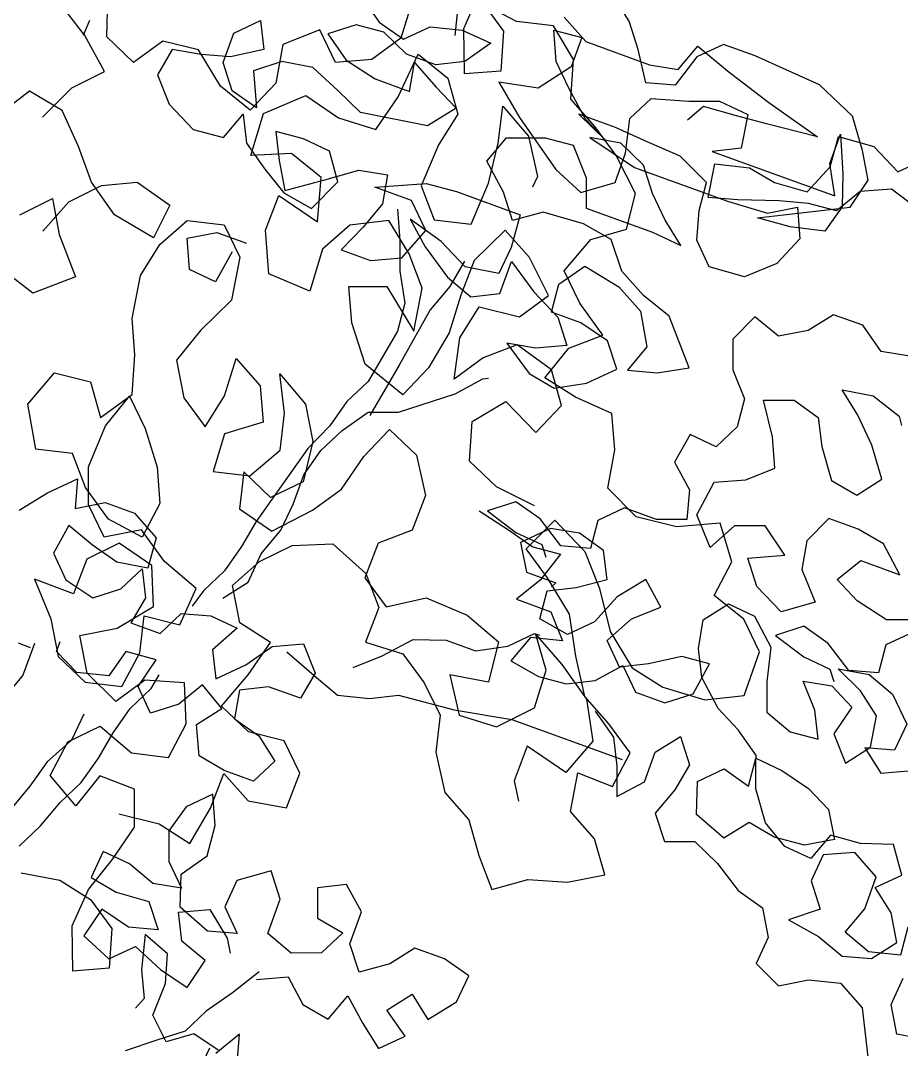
# Model space of a CAD drawing. Header units: millimetres. Extents: x 2622 to 2811, y 687 to 801.
# Drawn here: x 2711.4569 to 2711.7818, y 773.0512 to 773.4305 of the extents above; entities that cross this region are included whole.
import ezdxf

# ---------------------------------------------------------------- set-up
doc = ezdxf.new("R2010")
doc.units = ezdxf.units.MM
doc.layers.add('CHIOMA', color=94, linetype='Continuous')
doc.layers.add('tronco', color=36, linetype='Continuous')

msp = doc.modelspace()

# ---------------------------------------------------------------- linework, layer by layer
at = {"layer": 'CHIOMA'}
for p, q in [((2711.48873, 773.42457), (2711.4891, 773.44024)), ((2711.58247, 773.43956), (2711.58921, 773.42995)), ((2711.60145, 773.43786), (2711.59716, 773.42404)), ((2711.62041, 773.42755), (2711.62635, 773.44097)), ((2711.68139, 773.43026), (2711.67555, 773.43954)), ((2711.48067, 773.42498), (2711.47224, 773.43579)), ((2711.62719, 773.43726), (2711.63505, 773.42656)), ((2711.63982, 773.43013), (2711.62743, 773.4367)), ((2711.48232, 773.43053), (2711.48007, 773.42496)), ((2711.53557, 773.42589), (2711.54542, 773.4305)), ((2711.54542, 773.4305), (2711.54666, 773.41982)), ((2711.58921, 773.42995), (2711.59817, 773.42363)), ((2711.65343, 773.42852), (2711.63982, 773.43013)), ((2711.6574, 773.4318), (2711.66537, 773.42277)), ((2711.68476, 773.41983), (2711.68139, 773.43026)), ((2711.56726, 773.42705), (2711.55367, 773.42166)), ((2711.57307, 773.41511), (2711.56726, 773.42705)), ((2711.58067, 773.42896), (2711.57024, 773.42559)), ((2711.59094, 773.42626), (2711.58067, 773.42896)), ((2711.59924, 773.41813), (2711.59094, 773.42626)), ((2711.59817, 773.42363), (2711.60803, 773.42824)), ((2711.60803, 773.42824), (2711.61986, 773.42701)), ((2711.61986, 773.42701), (2711.63038, 773.42217)), ((2711.62066, 773.41085), (2711.62041, 773.42755)), ((2711.63505, 773.42656), (2711.63406, 773.41192)), ((2711.66088, 773.41617), (2711.65343, 773.42852)), ((2711.65362, 773.42704), (2711.66389, 773.42433)), ((2711.65453, 773.41545), (2711.65362, 773.42704)), ((2711.48789, 773.41177), (2711.48067, 773.42498)), ((2711.49865, 773.41512), (2711.48873, 773.42457)), ((2711.50935, 773.42298), (2711.49865, 773.41512)), ((2711.52255, 773.41972), (2711.50935, 773.42298)), ((2711.53163, 773.41505), (2711.53557, 773.42589)), ((2711.57024, 773.42559), (2711.57698, 773.41598)), ((2711.59716, 773.42404), (2711.58646, 773.41618)), ((2711.66389, 773.42433), (2711.65996, 773.41348)), ((2711.66537, 773.42277), (2711.68888, 773.41424)), ((2711.51289, 773.4198), (2711.50748, 773.41051)), ((2711.52349, 773.418), (2711.51289, 773.4198)), ((2711.53062, 773.40634), (2711.52255, 773.41972)), ((2711.54666, 773.41982), (2711.53442, 773.4171)), ((2711.55367, 773.42166), (2711.55103, 773.40742)), ((2711.63038, 773.42217), (2711.62077, 773.41543)), ((2711.68748, 773.40759), (2711.68476, 773.41983)), ((2711.69947, 773.41244), (2711.7067, 773.42107)), ((2711.71615, 773.42173), (2711.70629, 773.41713)), ((2711.7067, 773.42107), (2711.71771, 773.41196)), ((2711.7279, 773.41747), (2711.71615, 773.42173)), ((2711.53442, 773.4171), (2711.52349, 773.418)), ((2711.535, 773.40462), (2711.53163, 773.41505)), ((2711.55324, 773.41539), (2711.5428, 773.41201)), ((2711.56474, 773.41326), (2711.55324, 773.41539)), ((2711.58646, 773.41618), (2711.57307, 773.41511)), ((2711.57698, 773.41598), (2711.58774, 773.409)), ((2711.59619, 773.40239), (2711.60357, 773.41808)), ((2711.61009, 773.41419), (2711.59924, 773.41813)), ((2711.6004, 773.40441), (2711.6022, 773.41501)), ((2711.6022, 773.41501), (2711.61018, 773.40598)), ((2711.60357, 773.41808), (2711.61452, 773.40925)), ((2711.62077, 773.41543), (2711.61009, 773.41419)), ((2711.65914, 773.4056), (2711.65453, 773.41545)), ((2711.65989, 773.40153), (2711.66088, 773.41617)), ((2711.70629, 773.41713), (2711.69841, 773.40669)), ((2711.73932, 773.4123), (2711.7279, 773.41747)), ((2711.47588, 773.40575), (2711.48789, 773.41177)), ((2711.5428, 773.41201), (2711.54396, 773.3983)), ((2711.57395, 773.4048), (2711.56474, 773.41326)), ((2711.63406, 773.41192), (2711.62066, 773.41085)), ((2711.65996, 773.41348), (2711.64788, 773.40559)), ((2711.68888, 773.41424), (2711.69947, 773.41244)), ((2711.71771, 773.41196), (2711.73292, 773.4003)), ((2711.75165, 773.4068), (2711.73932, 773.4123)), ((2711.50748, 773.41051), (2711.51176, 773.39975)), ((2711.55103, 773.40742), (2711.54157, 773.3975)), ((2711.58774, 773.409), (2711.6004, 773.40441)), ((2711.61452, 773.40925), (2711.61826, 773.39606)), ((2711.63334, 773.4078), (2711.64091, 773.39482)), ((2711.64788, 773.40559), (2711.63334, 773.4078)), ((2711.69841, 773.40669), (2711.68748, 773.40759)), ((2711.46025, 773.40453), (2711.44944, 773.39611)), ((2711.47228, 773.39733), (2711.46025, 773.40453)), ((2711.46507, 773.39492), (2711.47588, 773.40575)), ((2711.54157, 773.3975), (2711.53062, 773.40634)), ((2711.54396, 773.3983), (2711.535, 773.40462)), ((2711.58225, 773.39668), (2711.57395, 773.4048)), ((2711.61018, 773.40598), (2711.61757, 773.39818)), ((2711.66523, 773.39418), (2711.65914, 773.4056)), ((2711.76381, 773.39523), (2711.75165, 773.4068)), ((2711.51176, 773.39975), (2711.52063, 773.39039)), ((2711.54652, 773.39628), (2711.56217, 773.40292)), ((2711.56217, 773.40292), (2711.57415, 773.39471)), ((2711.58797, 773.39041), (2711.59619, 773.40239)), ((2711.66878, 773.39146), (2711.65989, 773.40153)), ((2711.68166, 773.39436), (2711.68946, 773.40175)), ((2711.68946, 773.40175), (2711.70343, 773.40078)), ((2711.70343, 773.40078), (2711.71468, 773.40078)), ((2711.71468, 773.40078), (2711.7252, 773.39594)), ((2711.73292, 773.4003), (2711.75084, 773.38766)), ((2711.4783, 773.38411), (2711.47228, 773.39733)), ((2711.53181, 773.38736), (2711.53903, 773.39599)), ((2711.53903, 773.39599), (2711.54027, 773.38531)), ((2711.54182, 773.38081), (2711.54652, 773.39628)), ((2711.60706, 773.39176), (2711.58225, 773.39668)), ((2711.61757, 773.39818), (2711.60706, 773.39176)), ((2711.61826, 773.39606), (2711.61108, 773.3847)), ((2711.63313, 773.38538), (2711.63475, 773.39899)), ((2711.63475, 773.39899), (2711.64426, 773.38789)), ((2711.66284, 773.39607), (2711.67263, 773.38638)), ((2711.6764, 773.39115), (2711.66284, 773.39607)), ((2711.70885, 773.39881), (2711.70294, 773.39379)), ((2711.72093, 773.39545), (2711.70885, 773.39881)), ((2711.7252, 773.39594), (2711.72274, 773.38354)), ((2711.57415, 773.39471), (2711.58797, 773.39041)), ((2711.64091, 773.39482), (2711.65439, 773.37561)), ((2711.67263, 773.38638), (2711.66523, 773.39418)), ((2711.6801, 773.38162), (2711.68166, 773.39436)), ((2711.7321, 773.39241), (2711.72093, 773.39545)), ((2711.75084, 773.38766), (2711.7321, 773.39241)), ((2711.76744, 773.38266), (2711.76381, 773.39523)), ((2711.52063, 773.39039), (2711.53181, 773.38736)), ((2711.55103, 773.38959), (2711.55227, 773.37891)), ((2711.5613, 773.38689), (2711.55103, 773.38959)), ((2711.67664, 773.38076), (2711.66878, 773.39146)), ((2711.68692, 773.38631), (2711.6764, 773.39115)), ((2711.75544, 773.37781), (2711.75938, 773.38865)), ((2711.75938, 773.38865), (2711.76021, 773.37403)), ((2711.54027, 773.38531), (2711.54702, 773.3757)), ((2711.57092, 773.38237), (2711.5613, 773.38689)), ((2711.61108, 773.3847), (2711.60473, 773.36964)), ((2711.62892, 773.37871), (2711.63615, 773.38734)), ((2711.62946, 773.37053), (2711.63313, 773.38538)), ((2711.63615, 773.38734), (2711.65044, 773.38727)), ((2711.64426, 773.38789), (2711.6476, 773.37305)), ((2711.65044, 773.38727), (2711.66071, 773.38457)), ((2711.66071, 773.38457), (2711.66557, 773.37257)), ((2711.66687, 773.38744), (2711.68331, 773.37636)), ((2711.67838, 773.38532), (2711.66687, 773.38744)), ((2711.68668, 773.37719), (2711.67838, 773.38532)), ((2711.70015, 773.38048), (2711.68692, 773.38631)), ((2711.75555, 773.37661), (2711.75858, 773.38779)), ((2711.75858, 773.38779), (2711.77157, 773.3841)), ((2711.48312, 773.37089), (2711.4783, 773.38411)), ((2711.55687, 773.38147), (2711.54182, 773.38081)), ((2711.56782, 773.37263), (2711.55687, 773.38147)), ((2711.57397, 773.37104), (2711.57092, 773.38237)), ((2711.67617, 773.37077), (2711.6801, 773.38162)), ((2711.68369, 773.36676), (2711.67664, 773.38076)), ((2711.72274, 773.38354), (2711.71206, 773.3823)), ((2711.71206, 773.3823), (2711.75726, 773.36589)), ((2711.76958, 773.37165), (2711.76744, 773.38266)), ((2711.77157, 773.3841), (2711.78045, 773.37474)), ((2711.55227, 773.37891), (2711.55441, 773.3679)), ((2711.63501, 773.3673), (2711.62892, 773.37871)), ((2711.69005, 773.36676), (2711.68668, 773.37719)), ((2711.70993, 773.37079), (2711.70015, 773.38048)), ((2711.71054, 773.36533), (2711.71299, 773.37774)), ((2711.71299, 773.37774), (2711.72573, 773.37618)), ((2711.75726, 773.36589), (2711.75544, 773.37781)), ((2711.78045, 773.37474), (2711.7903, 773.37934)), ((2711.54702, 773.3757), (2711.55409, 773.367)), ((2711.56912, 773.37177), (2711.58169, 773.3754)), ((2711.58169, 773.3754), (2711.59229, 773.3736)), ((2711.59229, 773.3736), (2711.59048, 773.363)), ((2711.6476, 773.37305), (2711.64575, 773.36913)), ((2711.65439, 773.37561), (2711.6636, 773.36715)), ((2711.68331, 773.37636), (2711.71766, 773.3639)), ((2711.72573, 773.37618), (2711.73502, 773.37077)), ((2711.74709, 773.36741), (2711.75555, 773.37661)), ((2711.76021, 773.37403), (2711.75989, 773.36187)), ((2711.47471, 773.36367), (2711.48673, 773.3697)), ((2711.49154, 773.35888), (2711.48312, 773.37089)), ((2711.48673, 773.3697), (2711.49995, 773.37091)), ((2711.49995, 773.37091), (2711.51198, 773.36251)), ((2711.55441, 773.3679), (2711.56912, 773.37177)), ((2711.56428, 773.36126), (2711.57397, 773.37104)), ((2711.56642, 773.35634), (2711.56782, 773.37263)), ((2711.58761, 773.36916), (2711.6065, 773.37048)), ((2711.60116, 773.36424), (2711.58761, 773.36916)), ((2711.60473, 773.36964), (2711.6095, 773.35708)), ((2711.6065, 773.37048), (2711.61768, 773.36745)), ((2711.62311, 773.35546), (2711.62946, 773.37053)), ((2711.6636, 773.36715), (2711.67617, 773.37077)), ((2711.66557, 773.37257), (2711.66558, 773.36132)), ((2711.70723, 773.36052), (2711.70993, 773.37079)), ((2711.73502, 773.37077), (2711.74709, 773.36741)), ((2711.76293, 773.36179), (2711.76958, 773.37165)), ((2711.54726, 773.3532), (2711.55217, 773.36599)), ((2711.55217, 773.36599), (2711.56642, 773.35634)), ((2711.55409, 773.367), (2711.56428, 773.36126)), ((2711.61768, 773.36745), (2711.64118, 773.35892)), ((2711.63839, 773.35687), (2711.63501, 773.3673)), ((2711.68043, 773.35356), (2711.68369, 773.36676)), ((2711.69466, 773.3569), (2711.69005, 773.36676)), ((2711.76657, 773.3675), (2711.75786, 773.36043)), ((2711.77815, 773.36841), (2711.76657, 773.3675)), ((2711.78859, 773.36053), (2711.77815, 773.36841)), ((2711.45669, 773.35885), (2711.4687, 773.36487)), ((2711.46511, 773.35285), (2711.47471, 773.36367)), ((2711.4687, 773.36487), (2711.47112, 773.35165)), ((2711.51198, 773.36251), (2711.50598, 773.35048)), ((2711.59048, 773.363), (2711.58326, 773.35437)), ((2711.60635, 773.35315), (2711.60116, 773.36424)), ((2711.72146, 773.36443), (2711.71054, 773.36533)), ((2711.71766, 773.3639), (2711.73245, 773.35955)), ((2711.73666, 773.36403), (2711.72146, 773.36443)), ((2711.72876, 773.35783), (2711.76293, 773.36179)), ((2711.73245, 773.35955), (2711.74346, 773.3617)), ((2711.74759, 773.36313), (2711.73666, 773.36403)), ((2711.74346, 773.3617), (2711.74437, 773.35011)), ((2711.75786, 773.36043), (2711.74759, 773.36313)), ((2711.75989, 773.36187), (2711.75357, 773.35291)), ((2711.50598, 773.35048), (2711.49154, 773.35888)), ((2711.59591, 773.36103), (2711.59682, 773.34945)), ((2711.64118, 773.35892), (2711.63782, 773.34684)), ((2711.64972, 773.35991), (2711.63839, 773.35687)), ((2711.66451, 773.35557), (2711.64972, 773.35991)), ((2711.66558, 773.36132), (2711.68998, 773.35246)), ((2711.70633, 773.3496), (2711.70723, 773.36052)), ((2711.74083, 773.35446), (2711.72876, 773.35783)), ((2711.50831, 773.34794), (2711.51839, 773.35683)), ((2711.51839, 773.35683), (2711.532, 773.35522)), ((2711.532, 773.35522), (2711.5378, 773.34328)), ((2711.57838, 773.35514), (2711.5683, 773.34625)), ((2711.58326, 773.35437), (2711.57513, 773.34606)), ((2711.59281, 773.35683), (2711.57838, 773.35514)), ((2711.60026, 773.34448), (2711.59281, 773.35683)), ((2711.60068, 773.35725), (2711.60619, 773.34707)), ((2711.61202, 773.34904), (2711.60068, 773.35725)), ((2711.6095, 773.35708), (2711.62311, 773.35546)), ((2711.6747, 773.34982), (2711.66451, 773.35557)), ((2711.7005, 773.34762), (2711.69466, 773.3569)), ((2711.75357, 773.35291), (2711.74083, 773.35446)), ((2711.47112, 773.35165), (2711.47714, 773.33603)), ((2711.51836, 773.3503), (2711.52937, 773.35244)), ((2711.51927, 773.33872), (2711.51836, 773.3503)), ((2711.52937, 773.35244), (2711.54021, 773.34851)), ((2711.54854, 773.33712), (2711.54726, 773.3532)), ((2711.59756, 773.34304), (2711.60635, 773.35315)), ((2711.63569, 773.35323), (2711.62418, 773.34207)), ((2711.64458, 773.34315), (2711.63569, 773.35323)), ((2711.66724, 773.34981), (2711.68043, 773.35356)), ((2711.68998, 773.35246), (2711.7005, 773.34762)), ((2711.50113, 773.33658), (2711.50831, 773.34794)), ((2711.59682, 773.34945), (2711.59683, 773.33819)), ((2711.60619, 773.34707), (2711.61441, 773.3359)), ((2711.6209, 773.33968), (2711.61202, 773.34904)), ((2711.63782, 773.34684), (2711.6333, 773.33723)), ((2711.65738, 773.33824), (2711.66724, 773.34981)), ((2711.67865, 773.33816), (2711.6747, 773.34982)), ((2711.71094, 773.33974), (2711.70633, 773.3496)), ((2711.74437, 773.35011), (2711.73591, 773.34091)), ((2711.53496, 773.3453), (2711.52889, 773.3342)), ((2711.5378, 773.34328), (2711.53475, 773.3274)), ((2711.5683, 773.34625), (2711.5636, 773.33077)), ((2711.57513, 773.34606), (2711.58598, 773.34213)), ((2711.58598, 773.34213), (2711.59756, 773.34304)), ((2711.60504, 773.33192), (2711.60026, 773.34448)), ((2711.65163, 773.32915), (2711.64458, 773.34315)), ((2711.62065, 773.34182), (2711.61523, 773.33253)), ((2711.62418, 773.34207), (2711.61927, 773.32927)), ((2711.6333, 773.33723), (2711.6209, 773.33968)), ((2711.63372, 773.32992), (2711.63798, 773.34167)), ((2711.63798, 773.34167), (2711.64621, 773.3305)), ((2711.65541, 773.3333), (2711.66501, 773.34004)), ((2711.66501, 773.34004), (2711.67759, 773.33241)), ((2711.72392, 773.33605), (2711.71094, 773.33974)), ((2711.73591, 773.34091), (2711.72392, 773.33605)), ((2711.46152, 773.33001), (2711.4507, 773.33841)), ((2711.47714, 773.33603), (2711.46152, 773.33001)), ((2711.49808, 773.3207), (2711.50113, 773.33658)), ((2711.52889, 773.3342), (2711.51927, 773.33872)), ((2711.5636, 773.33077), (2711.54854, 773.33712)), ((2711.59683, 773.33819), (2711.59864, 773.32628)), ((2711.61441, 773.3359), (2711.62304, 773.32868)), ((2711.66318, 773.3263), (2711.65738, 773.33824)), ((2711.68663, 773.32913), (2711.67865, 773.33816)), ((2711.57803, 773.33246), (2711.59205, 773.3325)), ((2711.5791, 773.31906), (2711.57803, 773.33246)), ((2711.59205, 773.3325), (2711.60199, 773.31603)), ((2711.60199, 773.31603), (2711.60504, 773.33192)), ((2711.61523, 773.33253), (2711.60801, 773.3239)), ((2711.6527, 773.32303), (2711.65541, 773.3333)), ((2711.67759, 773.33241), (2711.68556, 773.32337)), ((2711.61927, 773.32927), (2711.61497, 773.31545)), ((2711.62304, 773.32868), (2711.63372, 773.32992)), ((2711.64093, 773.32129), (2711.65163, 773.32915)), ((2711.64621, 773.3305), (2711.65508, 773.32114)), ((2711.69616, 773.32157), (2711.68663, 773.32913)), ((2711.53475, 773.3274), (2711.52324, 773.31623)), ((2711.6189, 773.31361), (2711.62608, 773.32496)), ((2711.62608, 773.32496), (2711.64093, 773.32129)), ((2711.67167, 773.31457), (2711.66318, 773.3263)), ((2711.49914, 773.30731), (2711.49808, 773.3207)), ((2711.66355, 773.31909), (2711.6527, 773.32303)), ((2711.65508, 773.32114), (2711.65846, 773.31071)), ((2711.68556, 773.32337), (2711.68795, 773.31023)), ((2711.70357, 773.30252), (2711.69616, 773.32157)), ((2711.72779, 773.32135), (2711.71966, 773.31304)), ((2711.73642, 773.31412), (2711.72779, 773.32135)), ((2711.75671, 773.3221), (2711.74743, 773.31627)), ((2711.76756, 773.31817), (2711.75671, 773.3221)), ((2711.52324, 773.31623), (2711.5144, 773.30528)), ((2711.58408, 773.30382), (2711.5791, 773.31906)), ((2711.67341, 773.31244), (2711.66355, 773.31909)), ((2711.74743, 773.31627), (2711.73642, 773.31412)), ((2711.7743, 773.30856), (2711.76756, 773.31817)), ((2711.61497, 773.31545), (2711.60738, 773.30244)), ((2711.61688, 773.29835), (2711.6189, 773.31361)), ((2711.6591, 773.3098), (2711.67167, 773.31457)), ((2711.67679, 773.30201), (2711.67341, 773.31244)), ((2711.71966, 773.31304), (2711.71967, 773.30179)), ((2711.64014, 773.31098), (2711.62757, 773.30621)), ((2711.63628, 773.3116), (2711.6445, 773.30043)), ((2711.64688, 773.3098), (2711.63628, 773.3116)), ((2711.65274, 773.30174), (2711.64014, 773.31098)), ((2711.65846, 773.31071), (2711.64688, 773.3098)), ((2711.65027, 773.29885), (2711.6591, 773.3098)), ((2711.68795, 773.31023), (2711.68073, 773.3016)), ((2711.7849, 773.30676), (2711.7743, 773.30856)), ((2711.49815, 773.29267), (2711.49914, 773.30731)), ((2711.5144, 773.30528), (2711.51712, 773.29148)), ((2711.53217, 773.29214), (2711.53646, 773.30596)), ((2711.53646, 773.30596), (2711.54535, 773.29589)), ((2711.62757, 773.30621), (2711.61688, 773.29835)), ((2711.59793, 773.29252), (2711.58408, 773.30382)), ((2711.60738, 773.30244), (2711.59793, 773.29252)), ((2711.65648, 773.28856), (2711.65274, 773.30174)), ((2711.6657, 773.29683), (2711.67679, 773.30201)), ((2711.68073, 773.3016), (2711.69166, 773.3007)), ((2711.69166, 773.3007), (2711.70357, 773.30252)), ((2711.71967, 773.30179), (2711.72395, 773.29103)), ((2711.45961, 773.28906), (2711.46948, 773.30063)), ((2711.46948, 773.30063), (2711.48268, 773.29737)), ((2711.48268, 773.29737), (2711.48643, 773.28418)), ((2711.55255, 773.30023), (2711.56207, 773.28913)), ((2711.55424, 773.28581), (2711.55255, 773.30023)), ((2711.61723, 773.29293), (2711.62741, 773.29845)), ((2711.62741, 773.29845), (2711.62955, 773.29869)), ((2711.6445, 773.30043), (2711.65379, 773.29501)), ((2711.66163, 773.29166), (2711.65027, 773.29885)), ((2711.54535, 773.29589), (2711.54642, 773.28249)), ((2711.65379, 773.29501), (2711.6657, 773.29683)), ((2711.75993, 773.29434), (2711.77144, 773.29221)), ((2711.76577, 773.28506), (2711.75993, 773.29434)), ((2711.48643, 773.28418), (2711.49815, 773.29267)), ((2711.48829, 773.2811), (2711.49712, 773.29205)), ((2711.49712, 773.29205), (2711.50293, 773.2801)), ((2711.51712, 773.29148), (2711.52498, 773.28078)), ((2711.52498, 773.28078), (2711.53217, 773.29214)), ((2711.62351, 773.2827), (2711.63586, 773.29015)), ((2711.63586, 773.29015), (2711.64703, 773.27864)), ((2711.67504, 773.28572), (2711.66163, 773.29166)), ((2711.72395, 773.29103), (2711.72125, 773.28076)), ((2711.73093, 773.29054), (2711.74219, 773.29055)), ((2711.73423, 773.27707), (2711.73093, 773.29054)), ((2711.74219, 773.29055), (2711.75115, 773.28423)), ((2711.77144, 773.29221), (2711.78097, 773.28466)), ((2711.46254, 773.27257), (2711.45961, 773.28906)), ((2711.55263, 773.2722), (2711.55424, 773.28581)), ((2711.56207, 773.28913), (2711.56478, 773.27532)), ((2711.64703, 773.27864), (2711.65648, 773.28856)), ((2711.67611, 773.27233), (2711.67504, 773.28572)), ((2711.54642, 773.28249), (2711.53221, 773.27812)), ((2711.62252, 773.26806), (2711.62351, 773.2827)), ((2711.75115, 773.28423), (2711.75239, 773.27355)), ((2711.77095, 773.27397), (2711.76577, 773.28506)), ((2711.78097, 773.28466), (2711.78179, 773.28129)), ((2711.48194, 773.26603), (2711.48829, 773.2811)), ((2711.50293, 773.2801), (2711.50729, 773.26589)), ((2711.53221, 773.27812), (2711.52791, 773.2643)), ((2711.58356, 773.26981), (2711.59301, 773.27973)), ((2711.59301, 773.27973), (2711.60293, 773.27027)), ((2711.72125, 773.28076), (2711.71345, 773.27336)), ((2711.56478, 773.27532), (2711.56111, 773.26047)), ((2711.70383, 773.27787), (2711.69809, 773.26768)), ((2711.71345, 773.27336), (2711.70383, 773.27787)), ((2711.73514, 773.26549), (2711.73423, 773.27707)), ((2711.47615, 773.27096), (2711.46254, 773.27257)), ((2711.48093, 773.2584), (2711.47615, 773.27096)), ((2711.54152, 773.26269), (2711.55263, 773.2722)), ((2711.67347, 773.25809), (2711.67611, 773.27233)), ((2711.75239, 773.27355), (2711.75601, 773.26098)), ((2711.77458, 773.2614), (2711.77095, 773.27397)), ((2711.57534, 773.25783), (2711.58356, 773.26981)), ((2711.60293, 773.27027), (2711.60627, 773.25544)), ((2711.63244, 773.2586), (2711.62252, 773.26806)), ((2711.69809, 773.26768), (2711.7036, 773.2575)), ((2711.48198, 773.25201), (2711.48194, 773.26603)), ((2711.50729, 773.26589), (2711.50836, 773.2525)), ((2711.52791, 773.2643), (2711.54152, 773.26269)), ((2711.53925, 773.26412), (2711.53764, 773.25051)), ((2711.54917, 773.25467), (2711.53925, 773.26412)), ((2711.72438, 773.26121), (2711.73514, 773.26549)), ((2711.46691, 773.25645), (2711.47799, 773.26163)), ((2711.47799, 773.26163), (2711.4771, 773.2507)), ((2711.56111, 773.26047), (2711.54917, 773.25467)), ((2711.7064, 773.2483), (2711.7128, 773.2603)), ((2711.7128, 773.2603), (2711.72438, 773.26121)), ((2711.75601, 773.26098), (2711.7653, 773.25556)), ((2711.7653, 773.25556), (2711.77458, 773.2614)), ((2711.45639, 773.25003), (2711.46691, 773.25645)), ((2711.48941, 773.24667), (2711.48093, 773.2584)), ((2711.56465, 773.24997), (2711.57534, 773.25783)), ((2711.60627, 773.25544), (2711.60136, 773.24265)), ((2711.64648, 773.25163), (2711.63244, 773.2586)), ((2711.68401, 773.24761), (2711.67347, 773.25809)), ((2711.7036, 773.2575), (2711.7027, 773.24657)), ((2711.4771, 773.2507), (2711.4881, 773.25284)), ((2711.48778, 773.24007), (2711.48198, 773.25201)), ((2711.4881, 773.25284), (2711.49895, 773.24891)), ((2711.50836, 773.2525), (2711.5018, 773.24011)), ((2711.6396, 773.2531), (2711.62917, 773.24973)), ((2711.64856, 773.24678), (2711.6396, 773.2531)), ((2711.49895, 773.24891), (2711.50693, 773.23988)), ((2711.53764, 773.25051), (2711.54962, 773.2423)), ((2711.54962, 773.2423), (2711.56465, 773.24997)), ((2711.62613, 773.24981), (2711.63689, 773.24283)), ((2711.62917, 773.24973), (2711.63961, 773.24185)), ((2711.67969, 773.25083), (2711.66984, 773.24622)), ((2711.69144, 773.24656), (2711.67969, 773.25083)), ((2711.71125, 773.23631), (2711.7064, 773.2483)), ((2711.4748, 773.24437), (2711.46906, 773.23418)), ((2711.48343, 773.23715), (2711.4748, 773.24437)), ((2711.5018, 773.24011), (2711.48941, 773.24667)), ((2711.64343, 773.23575), (2711.65392, 773.24629)), ((2711.65621, 773.23685), (2711.64856, 773.24678)), ((2711.65392, 773.24629), (2711.66508, 773.23478)), ((2711.66984, 773.24622), (2711.66713, 773.23595)), ((2711.69886, 773.24394), (2711.68401, 773.24761)), ((2711.7027, 773.24657), (2711.69144, 773.24656)), ((2711.71494, 773.24522), (2711.69886, 773.24394)), ((2711.72028, 773.24428), (2711.71125, 773.23631)), ((2711.7193, 773.23101), (2711.71494, 773.24522)), ((2711.73154, 773.24429), (2711.72028, 773.24428)), ((2711.73886, 773.23345), (2711.73154, 773.24429)), ((2711.75503, 773.24701), (2711.7469, 773.23871)), ((2711.76588, 773.24308), (2711.75503, 773.24701)), ((2711.50159, 773.24279), (2711.48778, 773.24007)), ((2711.51007, 773.23106), (2711.50159, 773.24279)), ((2711.60136, 773.24265), (2711.5888, 773.23787)), ((2711.63689, 773.24283), (2711.64585, 773.23651)), ((2711.63961, 773.24185), (2711.64922, 773.23734)), ((2711.65242, 773.24333), (2711.64133, 773.23815)), ((2711.66302, 773.24153), (2711.65242, 773.24333)), ((2711.67198, 773.23521), (2711.66302, 773.24153)), ((2711.77517, 773.23766), (2711.76588, 773.24308)), ((2711.49335, 773.23782), (2711.48141, 773.23201)), ((2711.49239, 773.23083), (2711.48343, 773.23715)), ((2711.50533, 773.22961), (2711.49335, 773.23782)), ((2711.50693, 773.23988), (2711.50389, 773.2287)), ((2711.54511, 773.23116), (2711.55705, 773.23696)), ((2711.55705, 773.23696), (2711.5721, 773.23762)), ((2711.5721, 773.23762), (2711.58429, 773.22673)), ((2711.5888, 773.23787), (2711.58388, 773.22508)), ((2711.64133, 773.23815), (2711.64348, 773.22714)), ((2711.64585, 773.23651), (2711.65612, 773.23381)), ((2711.64922, 773.23734), (2711.65062, 773.23274)), ((2711.66713, 773.23595), (2711.65621, 773.23685)), ((2711.7469, 773.23871), (2711.7451, 773.22811)), ((2711.78125, 773.22624), (2711.77517, 773.23766)), ((2711.46906, 773.23418), (2711.47366, 773.22433)), ((2711.65129, 773.22505), (2711.64343, 773.23575)), ((2711.65612, 773.23381), (2711.64857, 773.22427)), ((2711.66508, 773.23478), (2711.67048, 773.22119)), ((2711.67322, 773.22453), (2711.67198, 773.23521)), ((2711.72514, 773.23229), (2711.73886, 773.23345)), ((2711.48141, 773.23201), (2711.4765, 773.21922)), ((2711.50389, 773.2287), (2711.49239, 773.23083)), ((2711.50599, 773.21456), (2711.50533, 773.22961)), ((2711.52164, 773.2212), (2711.51007, 773.23106)), ((2711.53504, 773.22226), (2711.54511, 773.23116)), ((2711.71274, 773.21862), (2711.7193, 773.23101)), ((2711.72851, 773.22186), (2711.72514, 773.23229)), ((2711.75809, 773.22442), (2711.76679, 773.23149)), ((2711.76679, 773.23149), (2711.78125, 773.22624)), ((2711.49396, 773.22105), (2711.50176, 773.22845)), ((2711.50176, 773.22845), (2711.503, 773.21777)), ((2711.53216, 773.22765), (2711.52436, 773.22025)), ((2711.58388, 773.22508), (2711.59175, 773.21438)), ((2711.58429, 773.22673), (2711.58907, 773.21416)), ((2711.64348, 773.22714), (2711.65432, 773.22321)), ((2711.65937, 773.21167), (2711.65129, 773.22505)), ((2711.7451, 773.22811), (2711.74996, 773.21612)), ((2711.46205, 773.22454), (2711.46807, 773.20992)), ((2711.4765, 773.21922), (2711.46205, 773.22454)), ((2711.47366, 773.22433), (2711.48353, 773.21768)), ((2711.53159, 773.21763), (2711.54087, 773.22347)), ((2711.53775, 773.20846), (2711.53504, 773.22226)), ((2711.64857, 773.22427), (2711.63987, 773.2172)), ((2711.6512, 773.22025), (2711.66188, 773.22149)), ((2711.65432, 773.22321), (2711.65276, 773.22173)), ((2711.66188, 773.22149), (2711.67322, 773.22453)), ((2711.68751, 773.22446), (2711.677, 773.21805)), ((2711.69302, 773.21428), (2711.68751, 773.22446)), ((2711.73739, 773.2125), (2711.72851, 773.22186)), ((2711.76548, 773.21662), (2711.75809, 773.22442)), ((2711.48353, 773.21768), (2711.49396, 773.22105)), ((2711.503, 773.21777), (2711.49758, 773.20849)), ((2711.5157, 773.20778), (2711.52164, 773.2212)), ((2711.52436, 773.22025), (2711.52025, 773.21458)), ((2711.59175, 773.21438), (2711.60658, 773.21772)), ((2711.60658, 773.21772), (2711.62165, 773.21137)), ((2711.6485, 773.20998), (2711.6512, 773.22025)), ((2711.677, 773.21805), (2711.66855, 773.20884)), ((2711.67048, 773.22119), (2711.67443, 773.20532)), ((2711.72369, 773.20979), (2711.71274, 773.21862)), ((2711.49261, 773.20648), (2711.50599, 773.21456)), ((2711.58907, 773.21416), (2711.58415, 773.20137)), ((2711.63987, 773.2172), (2711.65252, 773.21261)), ((2711.68227, 773.21), (2711.69302, 773.21428)), ((2711.70872, 773.2096), (2711.718, 773.21544)), ((2711.718, 773.21544), (2711.72761, 773.21093)), ((2711.74996, 773.21612), (2711.73739, 773.2125)), ((2711.77625, 773.20965), (2711.76548, 773.21662)), ((2711.46807, 773.20992), (2711.47079, 773.19612)), ((2711.50088, 773.19744), (2711.5025, 773.21105)), ((2711.5025, 773.21105), (2711.5157, 773.20778)), ((2711.50843, 773.20455), (2711.51623, 773.21195)), ((2711.51623, 773.21195), (2711.52715, 773.21105)), ((2711.52715, 773.21105), (2711.53677, 773.20654)), ((2711.62165, 773.21137), (2711.63322, 773.2015)), ((2711.65869, 773.20423), (2711.6485, 773.20998)), ((2711.65252, 773.21261), (2711.6568, 773.20185)), ((2711.66168, 773.19622), (2711.65937, 773.21167)), ((2711.67323, 773.20202), (2711.68227, 773.21)), ((2711.72761, 773.21093), (2711.7337, 773.19951)), ((2711.47881, 773.20377), (2711.49261, 773.20648)), ((2711.49758, 773.20849), (2711.50843, 773.20455)), ((2711.53677, 773.20654), (2711.52774, 773.19856)), ((2711.54911, 773.20128), (2711.53775, 773.20846)), ((2711.66855, 773.20884), (2711.65869, 773.20423)), ((2711.70692, 773.199), (2711.70872, 773.2096)), ((2711.7295, 773.19784), (2711.72369, 773.20979)), ((2711.74584, 773.20722), (2711.73541, 773.20384)), ((2711.7548, 773.20089), (2711.74584, 773.20722)), ((2711.79055, 773.20957), (2711.77625, 773.20965)), ((2711.48153, 773.18996), (2711.47881, 773.20377)), ((2711.63667, 773.19995), (2711.64653, 773.20455)), ((2711.64497, 773.20307), (2711.63775, 773.19444)), ((2711.6568, 773.20185), (2711.64497, 773.20307)), ((2711.64653, 773.20455), (2711.64834, 773.2039)), ((2711.64702, 773.20422), (2711.65653, 773.19311)), ((2711.65077, 773.19104), (2711.64702, 773.20422)), ((2711.67443, 773.20532), (2711.68251, 773.19195)), ((2711.73541, 773.20384), (2711.74584, 773.19596)), ((2711.78593, 773.20494), (2711.77607, 773.20033)), ((2711.45601, 773.20107), (2711.46053, 773.19943)), ((2711.46209, 773.20091), (2711.45783, 773.18916)), ((2711.47023, 773.19795), (2711.47154, 773.20157)), ((2711.52774, 773.19856), (2711.52898, 773.18788)), ((2711.54006, 773.19307), (2711.54967, 773.19981)), ((2711.5409, 773.1893), (2711.54911, 773.20128)), ((2711.54967, 773.19981), (2711.56126, 773.20072)), ((2711.56126, 773.20072), (2711.56553, 773.18996)), ((2711.58415, 773.20137), (2711.59798, 773.19708)), ((2711.63322, 773.2015), (2711.62955, 773.18665)), ((2711.67784, 773.19217), (2711.67323, 773.20202)), ((2711.70816, 773.18832), (2711.70692, 773.199)), ((2711.7337, 773.19951), (2711.73215, 773.18678)), ((2711.76244, 773.19096), (2711.7548, 773.20089)), ((2711.77607, 773.20033), (2711.77337, 773.19006)), ((2711.47763, 773.19015), (2711.47023, 773.19795)), ((2711.47079, 773.19612), (2711.48071, 773.18666)), ((2711.49578, 773.19789), (2711.48946, 773.18893)), ((2711.49432, 773.18505), (2711.50088, 773.19744)), ((2711.50695, 773.19485), (2711.49578, 773.19789)), ((2711.50031, 773.18499), (2711.50695, 773.19485)), ((2711.5551, 773.19784), (2711.56521, 773.18906)), ((2711.59798, 773.19708), (2711.60584, 773.18638)), ((2711.66502, 773.18139), (2711.66168, 773.19622)), ((2711.70076, 773.19612), (2711.68852, 773.19341)), ((2711.71103, 773.19342), (2711.70076, 773.19612)), ((2711.72377, 773.18175), (2711.7295, 773.19784)), ((2711.74584, 773.19596), (2711.75546, 773.19145)), ((2711.52898, 773.18788), (2711.54006, 773.19307)), ((2711.63775, 773.19444), (2711.64794, 773.1887)), ((2711.64647, 773.17721), (2711.65077, 773.19104)), ((2711.65653, 773.19311), (2711.66564, 773.18036)), ((2711.66889, 773.18723), (2711.67907, 773.19274)), ((2711.68852, 773.19341), (2711.67784, 773.19217)), ((2711.67907, 773.19274), (2711.68368, 773.18289)), ((2711.68251, 773.19195), (2711.69387, 773.18476)), ((2711.70496, 773.18233), (2711.71103, 773.19342)), ((2711.75546, 773.19145), (2711.75686, 773.18685)), ((2711.75844, 773.19156), (2711.76994, 773.18943)), ((2711.76674, 773.18343), (2711.75844, 773.19156)), ((2711.77337, 773.19006), (2711.76244, 773.19096)), ((2711.45783, 773.18916), (2711.4506, 773.18052)), ((2711.48946, 773.18893), (2711.47763, 773.19015)), ((2711.49207, 773.17948), (2711.48153, 773.18996)), ((2711.50277, 773.18734), (2711.49207, 773.17948)), ((2711.5174, 773.18635), (2711.50277, 773.18734)), ((2711.50515, 773.18426), (2711.50803, 773.18935)), ((2711.53103, 773.17773), (2711.5409, 773.1893)), ((2711.56553, 773.18996), (2711.56012, 773.18067)), ((2711.56521, 773.18906), (2711.57384, 773.18183)), ((2711.61531, 773.18929), (2711.61865, 773.17446)), ((2711.62955, 773.18665), (2711.61531, 773.18929)), ((2711.64794, 773.1887), (2711.65821, 773.18599)), ((2711.65821, 773.18599), (2711.66889, 773.18723)), ((2711.71424, 773.17691), (2711.70816, 773.18832)), ((2711.76994, 773.18943), (2711.77857, 773.18221)), ((2711.48071, 773.18666), (2711.49432, 773.18505)), ((2711.50491, 773.17514), (2711.50031, 773.18499)), ((2711.52405, 773.18558), (2711.51534, 773.17851)), ((2711.51806, 773.1713), (2711.5174, 773.18635)), ((2711.53112, 773.17688), (2711.52405, 773.18558)), ((2711.53769, 773.1837), (2711.53589, 773.1731)), ((2711.54837, 773.18494), (2711.53769, 773.1837)), ((2711.56012, 773.18067), (2711.54837, 773.18494)), ((2711.60584, 773.18638), (2711.61164, 773.17444)), ((2711.69387, 773.18476), (2711.70934, 773.18006)), ((2711.73215, 773.18678), (2711.73216, 773.17552)), ((2711.74554, 773.18703), (2711.75614, 773.18523)), ((2711.74982, 773.17627), (2711.74554, 773.18703)), ((2711.75614, 773.18523), (2711.76354, 773.17743)), ((2711.77258, 773.17415), (2711.76674, 773.18343)), ((2711.57384, 773.18183), (2711.58567, 773.18061)), ((2711.67391, 773.17131), (2711.66502, 773.18139)), ((2711.66564, 773.18036), (2711.66795, 773.1649)), ((2711.68368, 773.18289), (2711.69453, 773.17895)), ((2711.69453, 773.17895), (2711.70496, 773.18233)), ((2711.70934, 773.18006), (2711.72377, 773.18175)), ((2711.77857, 773.18221), (2711.78375, 773.17112)), ((2711.51534, 773.17851), (2711.50491, 773.17514)), ((2711.52184, 773.17104), (2711.53112, 773.17688)), ((2711.54095, 773.16827), (2711.53103, 773.17773)), ((2711.63248, 773.17017), (2711.64647, 773.17721)), ((2711.66889, 773.17598), (2711.67564, 773.16637)), ((2711.72164, 773.16911), (2711.71424, 773.17691)), ((2711.75106, 773.16559), (2711.74982, 773.17627)), ((2711.76354, 773.17743), (2711.75689, 773.16757)), ((2711.53589, 773.1731), (2711.54485, 773.16678)), ((2711.61164, 773.17444), (2711.61003, 773.16083)), ((2711.61865, 773.17446), (2711.63248, 773.17017)), ((2711.73216, 773.17552), (2711.74079, 773.1683)), ((2711.77045, 773.16265), (2711.77258, 773.17415)), ((2711.47438, 773.16459), (2711.48632, 773.17039)), ((2711.48632, 773.17039), (2711.49789, 773.16053)), ((2711.5115, 773.15891), (2711.51806, 773.1713)), ((2711.52275, 773.15946), (2711.52184, 773.17104)), ((2711.55416, 773.16501), (2711.54095, 773.16827)), ((2711.68177, 773.16061), (2711.67391, 773.17131)), ((2711.72839, 773.1595), (2711.72164, 773.16911)), ((2711.74079, 773.1683), (2711.75106, 773.16559)), ((2711.78375, 773.17112), (2711.77924, 773.1615)), ((2711.46782, 773.1522), (2711.47438, 773.16459)), ((2711.54485, 773.16678), (2711.55068, 773.1575)), ((2711.55996, 773.15307), (2711.55416, 773.16501)), ((2711.66795, 773.1649), (2711.65808, 773.15333)), ((2711.67564, 773.16637), (2711.67688, 773.15569)), ((2711.691, 773.16079), (2711.70028, 773.16663)), ((2711.70028, 773.16663), (2711.70366, 773.1562)), ((2711.75689, 773.16757), (2711.76117, 773.15681)), ((2711.61003, 773.16083), (2711.61337, 773.146)), ((2711.64383, 773.16298), (2711.63892, 773.15019)), ((2711.65808, 773.15333), (2711.64383, 773.16298)), ((2711.67521, 773.14822), (2711.68177, 773.16061)), ((2711.68707, 773.14994), (2711.691, 773.16079)), ((2711.76117, 773.15681), (2711.77045, 773.16265)), ((2711.76831, 773.1624), (2711.77415, 773.15312)), ((2711.77924, 773.1615), (2711.76831, 773.1624)), ((2711.49789, 773.16053), (2711.5115, 773.15891)), ((2711.53204, 773.15404), (2711.52275, 773.15946)), ((2711.55068, 773.1575), (2711.54288, 773.1501)), ((2711.72535, 773.14833), (2711.72839, 773.1595)), ((2711.72806, 773.1586), (2711.73767, 773.15408)), ((2711.72806, 773.14734), (2711.72806, 773.1586)), ((2711.52701, 773.1402), (2711.53192, 773.15299)), ((2711.53192, 773.15299), (2711.54082, 773.14291)), ((2711.54288, 773.1501), (2711.53204, 773.15404)), ((2711.55505, 773.14027), (2711.55996, 773.15307)), ((2711.65977, 773.13891), (2711.66241, 773.15314)), ((2711.66241, 773.15314), (2711.67521, 773.14822)), ((2711.67688, 773.15569), (2711.67688, 773.14443)), ((2711.70366, 773.1562), (2711.69824, 773.14691)), ((2711.70654, 773.15004), (2711.71639, 773.15465)), ((2711.71639, 773.15465), (2711.72535, 773.14833)), ((2711.73767, 773.15408), (2711.74754, 773.14744)), ((2711.77415, 773.15312), (2711.78573, 773.15403)), ((2711.47733, 773.14109), (2711.46782, 773.1522)), ((2711.48616, 773.15204), (2711.47733, 773.14109)), ((2711.49896, 773.14713), (2711.48616, 773.15204)), ((2711.63892, 773.15019), (2711.64059, 773.14277)), ((2711.67688, 773.14443), (2711.68707, 773.14994)), ((2711.70622, 773.13788), (2711.70654, 773.15004)), ((2711.49899, 773.13311), (2711.49896, 773.14713)), ((2711.61337, 773.146), (2711.62226, 773.13592)), ((2711.69824, 773.14691), (2711.69102, 773.13828)), ((2711.73169, 773.13477), (2711.72806, 773.14734)), ((2711.74754, 773.14744), (2711.75493, 773.13964)), ((2711.52785, 773.14533), (2711.518, 773.14072)), ((2711.52876, 773.13374), (2711.52785, 773.14533)), ((2711.54082, 773.14291), (2711.55505, 773.14027)), ((2711.49321, 773.13804), (2711.50806, 773.13437)), ((2711.518, 773.14072), (2711.51168, 773.13176)), ((2711.51942, 773.12719), (2711.52701, 773.1402)), ((2711.66866, 773.12883), (2711.65977, 773.13891)), ((2711.69102, 773.13828), (2711.69439, 773.12785)), ((2711.71633, 773.1291), (2711.70622, 773.13788)), ((2711.75493, 773.13964), (2711.75708, 773.12863)), ((2711.50806, 773.13437), (2711.51942, 773.12719)), ((2711.62226, 773.13592), (2711.62601, 773.12274)), ((2711.72561, 773.13493), (2711.71633, 773.1291)), ((2711.73489, 773.12952), (2711.72561, 773.13493)), ((2711.73876, 773.12607), (2711.73169, 773.13477)), ((2711.49078, 773.12113), (2711.49899, 773.13311)), ((2711.51168, 773.13176), (2711.51168, 773.12051)), ((2711.52573, 773.12257), (2711.52876, 773.13374)), ((2711.67241, 773.11565), (2711.66866, 773.12883)), ((2711.69439, 773.12785), (2711.70565, 773.12786)), ((2711.70565, 773.12786), (2711.71395, 773.11973)), ((2711.74607, 773.12648), (2711.73489, 773.12952)), ((2711.75708, 773.12863), (2711.74607, 773.12648)), ((2711.7556, 773.13019), (2711.74837, 773.12156)), ((2711.76677, 773.12716), (2711.7556, 773.13019)), ((2711.77893, 773.12683), (2711.76677, 773.12716)), ((2711.78198, 773.1155), (2711.77893, 773.12683)), ((2711.48744, 773.12419), (2711.48293, 773.11457)), ((2711.49706, 773.11968), (2711.48744, 773.12419)), ((2711.62601, 773.12274), (2711.63078, 773.11017)), ((2711.74837, 773.12156), (2711.73876, 773.12607)), ((2711.75297, 773.12296), (2711.74846, 773.11334)), ((2711.76456, 773.12387), (2711.75297, 773.12296)), ((2711.77253, 773.11484), (2711.76456, 773.12387)), ((2711.48195, 773.11019), (2711.49078, 773.12113)), ((2711.50569, 773.11245), (2711.49706, 773.11968)), ((2711.51168, 773.12051), (2711.51629, 773.11065)), ((2711.51612, 773.11583), (2711.52573, 773.12257)), ((2711.71395, 773.11973), (2711.7216, 773.10979)), ((2711.45719, 773.1163), (2711.47142, 773.11366)), ((2711.5158, 773.10367), (2711.51612, 773.11583)), ((2711.54931, 773.11708), (2711.53674, 773.11346)), ((2711.55269, 773.10665), (2711.54931, 773.11708)), ((2711.6586, 773.11293), (2711.67241, 773.11565)), ((2711.77212, 773.11089), (2711.78198, 773.1155)), ((2711.47142, 773.11366), (2711.48278, 773.10648)), ((2711.48293, 773.11457), (2711.49222, 773.10916)), ((2711.51629, 773.11065), (2711.50569, 773.11245)), ((2711.53674, 773.11346), (2711.53223, 773.10384)), ((2711.57717, 773.11208), (2711.56649, 773.11085)), ((2711.58268, 773.1019), (2711.57717, 773.11208)), ((2711.63078, 773.11017), (2711.64397, 773.11392)), ((2711.64397, 773.11392), (2711.6586, 773.11293)), ((2711.74846, 773.11334), (2711.75184, 773.10291)), ((2711.76827, 773.10308), (2711.77253, 773.11484)), ((2711.476, 773.09677), (2711.48195, 773.11019)), ((2711.49222, 773.10916), (2711.5043, 773.1058)), ((2711.56649, 773.11085), (2711.56649, 773.09959)), ((2711.7216, 773.10979), (2711.73056, 773.10347)), ((2711.77796, 773.10161), (2711.77212, 773.11089)), ((2711.48278, 773.10648), (2711.49064, 773.09578)), ((2711.5043, 773.1058), (2711.50767, 773.09536)), ((2711.52591, 773.09488), (2711.5158, 773.10367)), ((2711.53223, 773.10384), (2711.53684, 773.09399)), ((2711.54809, 773.09399), (2711.55269, 773.10665)), ((2711.48688, 773.10291), (2711.48023, 773.09305)), ((2711.49675, 773.09626), (2711.48688, 773.10291)), ((2711.51515, 773.10186), (2711.52673, 773.10277)), ((2711.51638, 773.09118), (2711.51515, 773.10186)), ((2711.52673, 773.10277), (2711.53314, 773.09226)), ((2711.57841, 773.09015), (2711.58268, 773.1019)), ((2711.73056, 773.10347), (2711.7327, 773.09246)), ((2711.75184, 773.10291), (2711.74017, 773.09896)), ((2711.76104, 773.09445), (2711.76827, 773.10308)), ((2711.7801, 773.0906), (2711.77796, 773.10161)), ((2711.47626, 773.08007), (2711.476, 773.09677)), ((2711.50767, 773.09536), (2711.49675, 773.09626)), ((2711.56649, 773.09959), (2711.57578, 773.09417)), ((2711.74017, 773.09896), (2711.75127, 773.09289)), ((2711.78421, 773.09628), (2711.7815, 773.086)), ((2711.48023, 773.09305), (2711.48944, 773.08459)), ((2711.49064, 773.09578), (2711.48965, 773.08114)), ((2711.50285, 773.09363), (2711.50149, 773.08063)), ((2711.51112, 773.08644), (2711.50285, 773.09363)), ((2711.53684, 773.09399), (2711.52591, 773.09488)), ((2711.55673, 773.08677), (2711.54809, 773.09399)), ((2711.57578, 773.09417), (2711.56798, 773.08678)), ((2711.7327, 773.09246), (2711.72819, 773.08285)), ((2711.75127, 773.09289), (2711.7599, 773.08566)), ((2711.76967, 773.08723), (2711.76104, 773.09445)), ((2711.48944, 773.08459), (2711.4993, 773.0892)), ((2711.4993, 773.0892), (2711.5085, 773.08074)), ((2711.52501, 773.08396), (2711.51638, 773.09118)), ((2711.53314, 773.09226), (2711.53421, 773.08675)), ((2711.58179, 773.07972), (2711.57841, 773.09015)), ((2711.6024, 773.0886), (2711.59312, 773.08277)), ((2711.61325, 773.08467), (2711.6024, 773.0886)), ((2711.77082, 773.08477), (2711.7801, 773.0906)), ((2711.51033, 773.0755), (2711.51112, 773.08644)), ((2711.56798, 773.08678), (2711.55673, 773.08677)), ((2711.7599, 773.08566), (2711.77082, 773.08477)), ((2711.7815, 773.086), (2711.76967, 773.08723)), ((2711.48965, 773.08114), (2711.47626, 773.08007)), ((2711.51837, 773.07409), (2711.52501, 773.08396)), ((2711.59312, 773.08277), (2711.58179, 773.07972)), ((2711.62221, 773.07835), (2711.61325, 773.08467)), ((2711.72819, 773.08285), (2711.73649, 773.07472)), ((2711.50149, 773.08063), (2711.50258, 773.07006)), ((2711.5085, 773.08074), (2711.51837, 773.07409)), ((2711.54498, 773.07978), (2711.53505, 773.07213)), ((2711.544, 773.07707), (2711.55558, 773.07798)), ((2711.55558, 773.07798), (2711.56109, 773.06779)), ((2711.6177, 773.06873), (2711.62221, 773.07835)), ((2711.77798, 773.06785), (2711.7825, 773.07746)), ((2711.50577, 773.06383), (2711.51033, 773.0755)), ((2711.73649, 773.07472), (2711.7475, 773.07686)), ((2711.7475, 773.07686), (2711.75933, 773.07564)), ((2711.75933, 773.07564), (2711.7673, 773.06661)), ((2711.50258, 773.07006), (2711.49936, 773.06649)), ((2711.53505, 773.07213), (2711.52544, 773.06539)), ((2711.57038, 773.06238), (2711.5776, 773.07101)), ((2711.5776, 773.07101), (2711.58311, 773.06082)), ((2711.59207, 773.06576), (2711.60135, 773.0716)), ((2711.60135, 773.0716), (2711.60718, 773.06232)), ((2711.56109, 773.06779), (2711.57038, 773.06238)), ((2711.59881, 773.05615), (2711.59207, 773.06576)), ((2711.60718, 773.06232), (2711.6177, 773.06873)), ((2711.7673, 773.06661), (2711.76978, 773.04525)), ((2711.78013, 773.05684), (2711.77798, 773.06785)), ((2711.51064, 773.054), (2711.50577, 773.06383)), ((2711.52544, 773.06539), (2711.51764, 773.05799)), ((2711.58311, 773.06082), (2711.58895, 773.05154)), ((2711.51764, 773.05799), (2711.50721, 773.05461)), ((2711.52083, 773.05699), (2711.51064, 773.054)), ((2711.52986, 773.05092), (2711.52083, 773.05699)), ((2711.53768, 773.05685), (2711.52898, 773.04978)), ((2711.53679, 773.04592), (2711.53768, 773.05685)), ((2711.58895, 773.05154), (2711.59881, 773.05615)), ((2711.79163, 773.05471), (2711.78013, 773.05684)), ((2711.5266, 773.05167), (2711.52208, 773.04205))]:
    msp.add_line(p, q, dxfattribs=at)
at = {"layer": 'tronco'}
for p, q in [((2711.6187, 773.44073), (2711.61706, 773.42496)), ((2711.59864, 773.32628), (2711.59594, 773.31601)), ((2711.60801, 773.3239), (2711.59652, 773.30352)), ((2711.59594, 773.31601), (2711.5851, 773.29743)), ((2711.59652, 773.30352), (2711.58569, 773.28495)), ((2711.5851, 773.29743), (2711.5773, 773.29003)), ((2711.5773, 773.29003), (2711.57098, 773.28108)), ((2711.59637, 773.28619), (2711.61723, 773.29293)), ((2711.5755, 773.27944), (2711.58511, 773.28618)), ((2711.58511, 773.28618), (2711.59637, 773.28619)), ((2711.57098, 773.28108), (2711.56285, 773.27277)), ((2711.5677, 773.27204), (2711.5755, 773.27944)), ((2711.56285, 773.27277), (2711.54389, 773.2459)), ((2711.56138, 773.26308), (2711.5677, 773.27204)), ((2711.55744, 773.25223), (2711.56138, 773.26308)), ((2711.55293, 773.24262), (2711.55744, 773.25223)), ((2711.54389, 773.2459), (2711.53848, 773.23661)), ((2711.54571, 773.23398), (2711.55293, 773.24262)), ((2711.53848, 773.23661), (2711.53216, 773.22765)), ((2711.54087, 773.22347), (2711.54571, 773.23398)), ((2711.59034, 773.1963), (2711.60176, 773.20239)), ((2711.60176, 773.20239), (2711.61392, 773.20207)), ((2711.61392, 773.20207), (2711.62476, 773.19813)), ((2711.62476, 773.19813), (2711.63667, 773.19995)), ((2711.57958, 773.19202), (2711.59034, 773.1963)), ((2711.49735, 773.17686), (2711.50515, 773.18426)), ((2711.58567, 773.18061), (2711.59635, 773.18185)), ((2711.59635, 773.18185), (2711.61689, 773.17644)), ((2711.49103, 773.1679), (2711.49735, 773.17686)), ((2711.61689, 773.17644), (2711.63809, 773.17284)), ((2711.48027, 773.17487), (2711.47575, 773.16526)), ((2711.63809, 773.17284), (2711.67876, 773.15807)), ((2711.47575, 773.16526), (2711.46672, 773.15728)), ((2711.48562, 773.15861), (2711.49103, 773.1679)), ((2711.46672, 773.15728), (2711.4604, 773.14833)), ((2711.4793, 773.14965), (2711.48562, 773.15861)), ((2711.4715, 773.14225), (2711.4793, 773.14965)), ((2711.4604, 773.14833), (2711.45318, 773.13969)), ((2711.46427, 773.13362), (2711.4715, 773.14225)), ((2711.45647, 773.12622), (2711.46427, 773.13362)), ((2711.50721, 773.05461), (2711.49554, 773.05066))]:
    msp.add_line(p, q, dxfattribs=at)

doc.saveas('drawing.dxf')
